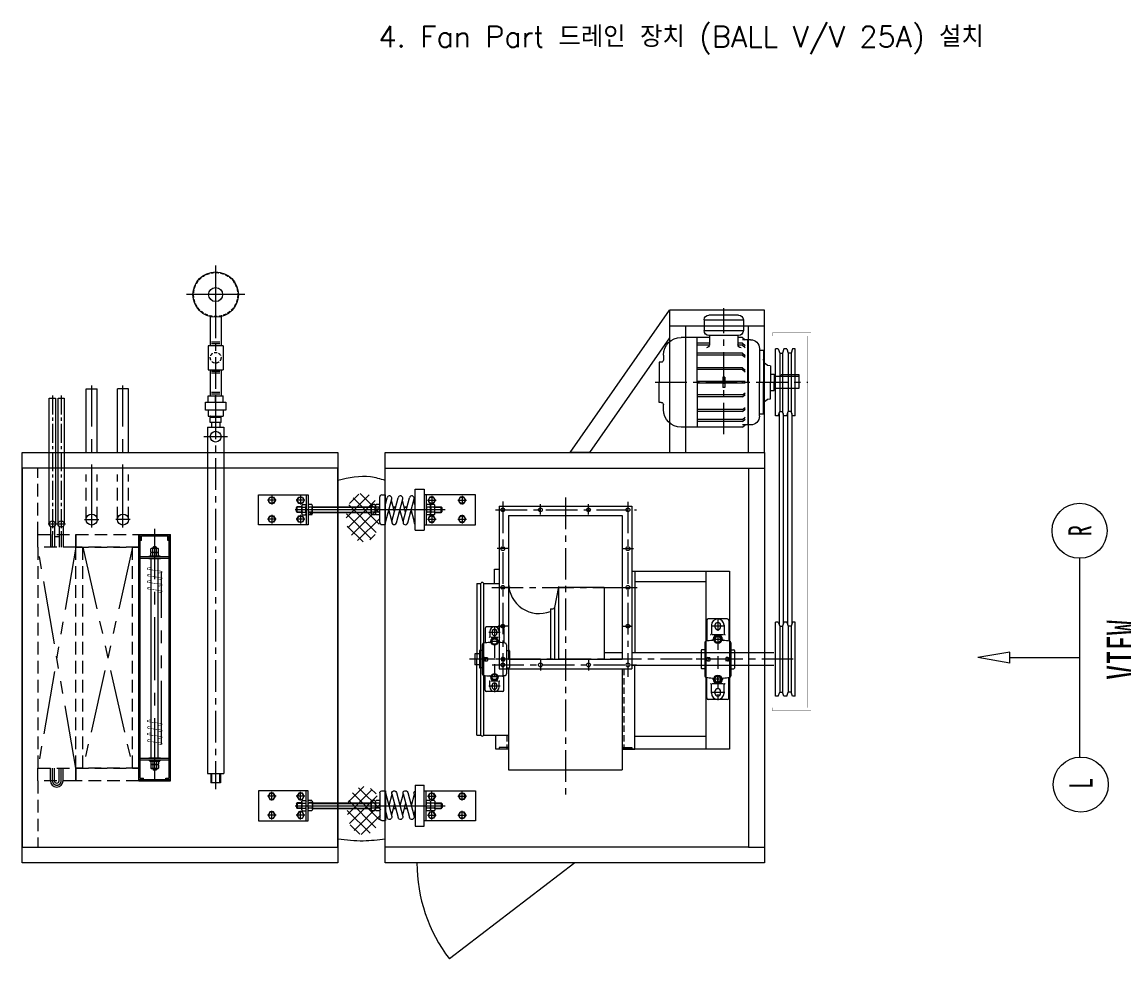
# Model space of a CAD drawing. Extents: x 160 to 16016, y -254 to 11002.
# Drawn here: x 4731 to 8219, y 4975 to 7942 of the extents above; entities that cross this region are included whole.
import ezdxf
from ezdxf.enums import TextEntityAlignment as Align

# ---------------------------------------------------------------- set-up
doc = ezdxf.new("R2010")
doc.units = 0
doc.header["$LTSCALE"] = 80
doc.header["$MEASUREMENT"] = 0
for name, pattern in [('CEN', [26, 20, -2, 2, -2]), ('CENTER', [2, 1.25, -0.25, 0.25, -0.25]), ('CENTER2', [1.125, 0.75, -0.125, 0.125, -0.125]), ('CENTERX2', [4, 2.5, -0.5, 0.5, -0.5]), ('CX2', [8.2, 0.2, -1, 6, -1]), ('H2', [4, 3, -1]), ('HIDDEN', [0.375, 0.25, -0.125]), ('HIDDEN2', [0.1875, 0.125, -0.0625]), ('HIDDENX2', [0.75, 0.5, -0.25]), ('PHANTOM', [5, 2.5, -0.5, 0.5, -0.5, 0.5, -0.5]), ('PHANTOMX2', [5, 2.5, -0.5, 0.5, -0.5, 0.5, -0.5])]:
    doc.linetypes.add(name, pattern=pattern)
doc.layers.get('0').update_dxf_attribs({"linetype": 'CONTINUOUS', "lineweight": 18})
for name, color, linetype, lineweight in [('1', 1, 'CONTINUOUS', 18), ('2', 2, 'HIDDENX2', 18), ('3', 2, 'CONTINUOUS', 18), ('4', 4, 'PHANTOM', 18), ('6', 3, 'CX2', 18), ('9', 2, 'H2', 18), ('ACT', 7, 'CONTINUOUS', 18), ('C', 1, 'CENTER', 18), ('CEN', 1, 'CEN', 18), ('DIM', 4, 'CONTINUOUS', 18), ('LIN', 2, 'CONTINUOUS', 18), ('P', 1, 'PHANTOM', 18), ('THIN', 3, 'CONTINUOUS', 18)]:
    doc.layers.add(name, color=color, linetype=linetype, lineweight=lineweight)
doc.styles.add('GHS', font='romans', dxfattribs={"bigfont": 'ghs'})
doc.styles.add('ROMAND', font='TXT', dxfattribs={"height": 2.6})

# ---------------------------------------------------------------- blocks, each defined once
blk = doc.blocks.new('htr(w)')
at = {"color": 2, "linetype": 'ByBlock'}
blk.add_line((-339.1, 112.4), (-339.1, -0.7), dxfattribs=at)
at = {"color": 2}
blk.add_line((287.4, 66), (272.6, 66), dxfattribs=at)
at = {"color": 6}
blk.add_line((285, 68.5), (275, 68.5), dxfattribs=at)
at = {"color": 2}
blk.add_lwpolyline([(285, 66), (285, 68.5), (284.5, 69), (275.5, 69), (275, 68.5), (275, 66)], dxfattribs=at)
at = {"layer": 'CEN'}
for p, q in [((-272.5, 91.4), (-305.1, 91.4)), ((-288.8, 75.2), (-288.8, 107.7)), ((-158.3, 91.4), (-190.8, 91.4)), ((-174.5, 75.2), (-174.5, 107.7)), ((303.4, 91.4), (335.9, 91.4)), ((319.6, 75.2), (319.6, 107.7)), ((412.2, 91.4), (444.7, 91.4)), ((428.4, 75.2), (428.4, 107.7)), ((340.6, 55.8), (-225.8, 55.8)), ((-272.5, 20.2), (-305.1, 20.2)), ((-288.8, 4), (-288.8, 36.5)), ((-158.3, 20.2), (-190.8, 20.2)), ((-174.5, 4), (-174.5, 36.5)), ((303.4, 20.2), (335.9, 20.2)), ((319.6, 4), (319.6, 36.5)), ((412.2, 20.2), (444.7, 20.2)), ((428.4, 4), (428.4, 36.5))]:
    blk.add_line(p, q, dxfattribs=at)
at = {"layer": 'DIM'}
for p, q in [((-186.6, 64.7), (-212.4, 64.7)), ((-186.6, 47), (-212.4, 47)), ((-95.1, 64.7), (-99.8, 64.7)), ((-71.2, 47), (-81, 47)), ((-75.9, 64.7), (-76.3, 64.7)), ((-52.4, 64.7), (-57.1, 64.7)), ((-29.5, 47), (-38.3, 47)), ((-10.7, 64.7), (-15.5, 64.7)), ((275.2, 64.7), (50.7, 64.7)), ((275.2, 47), (50.7, 47)), ((315.2, 64.7), (334.3, 64.7)), ((315.2, 47), (334.3, 47))]:
    blk.add_line(p, q, dxfattribs=at)
at = {"layer": 'LIN'}
for p, q in [((-111.7, 132.6), (-146.6, 132.6)), ((-146.6, -20.9), (-146.6, 132.6)), ((-111.7, 132.6), (-111.7, -20.9)), ((-146.6, 112.4), (-339.1, 112.4)), ((-295.6, 103.3), (-302.5, 91.4)), ((-302.5, 91.4), (-295.6, 79.6)), ((-282, 103.3), (-295.6, 103.3)), ((-275.1, 91.4), (-282, 103.3)), ((-282, 79.6), (-275.1, 91.4)), ((-181.4, 103.3), (-188.2, 91.4)), ((-188.2, 91.4), (-181.4, 79.6)), ((-167.7, 103.3), (-181.4, 103.3)), ((-160.8, 91.4), (-167.7, 103.3)), ((-167.7, 79.6), (-160.8, 91.4)), ((-153.6, -0.7), (-153.6, 112.4)), ((-107.8, 101), (-111.7, 86.6)), ((-108.7, 97.8), (-97.5, 55.8)), ((-84.1, 105.7), (-108.3, 15.4)), ((-66.6, 101), (-90.8, 10.7)), ((-66.7, 100.5), (-54.7, 55.8)), ((-41.4, 105.7), (-65.6, 15.4)), ((-23.8, 101), (-48, 10.7)), ((-24.5, 98.5), (-13.1, 55.8)), ((0, 104.7), (-23.9, 15.4)), ((0, 111.7), (0, 0)), ((14, 111.7), (0, 111.7)), ((20.9, 104.7), (20.9, 7)), ((291.7, 112.4), (478.7, 112.4)), ((291.7, -0.7), (291.7, 112.4)), ((298.7, -0.7), (298.7, 112.4)), ((305.9, 91.4), (312.8, 103.3)), ((312.8, 79.6), (305.9, 91.4)), ((312.8, 103.3), (326.5, 103.3)), ((326.5, 103.3), (333.3, 91.4)), ((333.3, 91.4), (326.5, 79.6)), ((414.7, 91.4), (421.6, 103.3)), ((421.6, 79.6), (414.7, 91.4)), ((421.6, 103.3), (435.3, 103.3)), ((435.3, 103.3), (442.1, 91.4)), ((442.1, 91.4), (435.3, 79.6)), ((478.7, 112.4), (478.7, -0.7)), ((-295.6, 79.6), (-282, 79.6)), ((-213.8, 63.3), (-210.1, 67)), ((-213.8, 63.3), (-213.8, 48.4)), ((-213.8, 48.4), (-210.1, 44.7)), ((-186.6, 67), (-210.1, 67)), ((-210.1, 67), (-210.1, 44.7)), ((-186.6, 44.7), (-210.1, 44.7)), ((-186.6, 70.4), (-186.6, 41.3)), ((-184, 75.2), (-172.6, 75.2)), ((-184, 65.5), (-172.6, 65.5)), ((-184, 46.2), (-172.6, 46.2)), ((-181.4, 79.6), (-167.7, 79.6)), ((-170.1, 70.4), (-170.1, 41.3)), ((-167.5, 75.2), (-156.1, 75.2)), ((-167.5, 65.5), (-156.1, 65.5)), ((-167.5, 46.2), (-156.1, 46.2)), ((-94.5, 67), (-100.4, 67)), ((-70.5, 44.7), (-81.7, 44.7)), ((-76.1, 65.4), (-64.1, 20.8)), ((-51.7, 67), (-57.7, 67)), ((-28.9, 44.7), (-38.9, 44.7)), ((-33.9, 63.4), (-22.5, 20.8)), ((-10.1, 67), (-16.1, 67)), ((23.5, 75.2), (34.9, 75.2)), ((23.5, 65.5), (34.9, 65.5)), ((23.5, 46.2), (34.9, 46.2)), ((37.4, 70.4), (37.4, 41.3)), ((40, 75.2), (51.4, 75.2)), ((40, 65.5), (51.4, 65.5)), ((40, 46.2), (51.4, 46.2)), ((275.2, 67), (50.7, 67)), ((275.2, 44.7), (50.7, 44.7)), ((53.9, 70.4), (53.9, 41.3)), ((275.2, 70.4), (275.2, 41.3)), ((277.7, 75.2), (289.2, 75.2)), ((277.7, 65.5), (289.2, 65.5)), ((277.7, 46.2), (289.2, 46.2)), ((312.6, 75.2), (301.2, 75.2)), ((312.6, 65.5), (301.2, 65.5)), ((312.6, 46.2), (301.2, 46.2)), ((326.5, 79.6), (312.8, 79.6)), ((315.2, 70.4), (315.2, 41.3)), ((315.2, 67), (332, 67)), ((315.2, 44.7), (332, 44.7)), ((335.7, 63.3), (332, 67)), ((332, 67), (332, 44.7)), ((335.7, 48.4), (332, 44.7)), ((335.7, 63.3), (335.7, 48.4)), ((435.3, 79.6), (421.6, 79.6)), ((-295.6, 32.1), (-302.5, 20.2)), ((-302.5, 20.2), (-295.6, 8.4)), ((-282, 32.1), (-295.6, 32.1)), ((-295.6, 8.4), (-282, 8.4)), ((-275.1, 20.2), (-282, 32.1)), ((-282, 8.4), (-275.1, 20.2)), ((-181.4, 32.1), (-188.2, 20.2)), ((-188.2, 20.2), (-181.4, 8.4)), ((-184, 36.5), (-172.6, 36.5)), ((-167.7, 32.1), (-181.4, 32.1)), ((-181.4, 8.4), (-167.7, 8.4)), ((-160.8, 20.2), (-167.7, 32.1)), ((-167.7, 8.4), (-160.8, 20.2)), ((-167.5, 36.5), (-156.1, 36.5)), ((-111.7, 38.9), (-106.8, 20.8)), ((0, 34.6), (-6.4, 10.7)), ((14, 0), (0, 0)), ((23.5, 36.5), (34.9, 36.5)), ((40, 36.5), (51.4, 36.5)), ((277.7, 36.5), (289.2, 36.5)), ((312.6, 36.5), (301.2, 36.5)), ((305.9, 20.2), (312.8, 32.1)), ((312.8, 8.4), (305.9, 20.2)), ((312.8, 32.1), (326.5, 32.1)), ((326.5, 8.4), (312.8, 8.4)), ((326.5, 32.1), (333.3, 20.2)), ((333.3, 20.2), (326.5, 8.4)), ((414.7, 20.2), (421.6, 32.1)), ((421.6, 8.4), (414.7, 20.2)), ((421.6, 32.1), (435.3, 32.1)), ((435.3, 8.4), (421.6, 8.4)), ((435.3, 32.1), (442.1, 20.2)), ((442.1, 20.2), (435.3, 8.4)), ((-339.1, -0.7), (-146.6, -0.7)), ((-111.7, -20.9), (-146.6, -20.9)), ((478.7, -0.7), (291.7, -0.7))]:
    blk.add_line(p, q, dxfattribs=at)
for centre, major_axis in [((-288.8, 91.4), (-8.39, 8.39)), ((-174.5, 91.4), (-8.39, 8.39)), ((319.6, 91.4), (-8.39, 8.39)), ((428.4, 91.4), (-8.39, 8.39)), ((-288.8, 20.2), (-8.39, 8.39)), ((-174.5, 20.2), (-8.39, 8.39)), ((319.6, 20.2), (8.39, 8.39)), ((428.4, 20.2), (8.39, 8.39))]:
    blk.add_ellipse(centre, major_axis=major_axis, ratio=1, dxfattribs=at)
for centre, major_axis, start_param, end_param in [((-116.6, 103.4), (-6.42, 6.42), 3.665191, 4.927986), ((-75.3, 103.4), (6.42, 6.42), 5.235988, 8.37758), ((-32.6, 103.4), (-6.42, 6.42), 3.665191, 6.806784), ((14, 104.7), (4.94, 4.94), 5.497787, 7.068583), ((-166.9, 55.8), (13.9, 13.9), 1.843141, 2.869248), ((-180.7, 70.4), (-4.15, 4.15), -0.180888, 1.751684), ((-180.7, 41.3), (-4.15, 4.15), -0.180888, 1.751684), ((-176, 70.4), (-4.15, 4.15), 2.960705, 4.893277), ((-189.8, 55.8), (-13.9, 13.9), 3.413937, 4.440045), ((-176, 41.3), (4.15, 4.15), 4.531501, 6.464073), ((-150.4, 55.8), (13.9, 13.9), 1.843141, 2.869248), ((-164.2, 70.4), (-4.15, 4.15), -0.180888, 1.751684), ((-164.2, 41.3), (-4.15, 4.15), -0.180888, 1.751684), ((-159.5, 70.4), (-4.15, 4.15), 2.960705, 4.893277), ((-173.3, 55.8), (-13.9, 13.9), 3.413937, 4.440045), ((-159.5, 41.3), (-4.15, 4.15), 2.960705, 4.893277), ((40.6, 55.8), (-13.9, 13.9), 0.272344, 1.298452), ((26.8, 70.4), (-4.15, 4.15), -0.180888, 1.751684), ((26.8, 41.3), (-4.15, 4.15), -0.180888, 1.751684), ((31.6, 70.4), (-4.15, 4.15), 2.960705, 4.893277), ((17.7, 55.8), (13.9, 13.9), 4.984733, 6.010841), ((31.6, 41.3), (-4.15, 4.15), 2.960705, 4.893277), ((57.1, 55.8), (-13.9, 13.9), 0.272344, 1.298452), ((43.3, 70.4), (-4.15, 4.15), -0.180888, 1.751684), ((43.3, 41.3), (-4.15, 4.15), -0.180888, 1.751684), ((48.1, 70.4), (-4.15, 4.15), 2.960705, 4.893277), ((34.2, 55.8), (-13.9, 13.9), 3.413937, 4.440045), ((48.1, 41.3), (-4.15, 4.15), 2.960705, 4.893277), ((294.9, 55.8), (-13.9, 13.9), 0.272344, 1.298452), ((281.1, 70.4), (-4.15, 4.15), -0.180888, 1.751684), ((281.1, 41.3), (-4.15, 4.15), -0.180888, 1.751684), ((285.8, 70.4), (4.15, 4.15), 4.531501, 6.464073), ((272, 55.8), (-13.9, 13.9), 3.413937, 4.440045), ((285.8, 41.3), (-4.15, 4.15), 2.960705, 4.893277), ((318.4, 55.8), (-13.9, 13.9), 0.272344, 1.298452), ((304.6, 70.4), (-4.15, 4.15), -0.180888, 1.751684), ((304.6, 41.3), (-4.15, 4.15), -0.180888, 1.751684), ((309.3, 70.4), (4.15, 4.15), 4.531501, 6.464073), ((295.5, 55.8), (-13.9, 13.9), 3.413937, 4.440045), ((309.3, 41.3), (-4.15, 4.15), 2.960705, 4.893277), ((-99.5, 13), (-6.42, 6.42), 0.523599, 3.665191), ((-56.8, 13), (-6.42, 6.42), 0.523599, 3.665191), ((-15.2, 13), (-6.42, 6.42), 0.523599, 3.665191), ((14, 7), (4.94, 4.94), 3.926991, 5.497787)]:
    blk.add_ellipse(centre, major_axis=major_axis, ratio=1, start_param=start_param, end_param=end_param, dxfattribs=at)
at = {"layer": 'THIN', "color": 6}
for p, q in [((275.5, 66), (275.5, 69)), ((284.5, 66), (284.5, 69))]:
    blk.add_line(p, q, dxfattribs=at)
blk = doc.blocks.new('5.5-2')
for p, q in [((-86, 456.1), (-70.8, 456.1)), ((-63.8, 470.1), (0, 470.1)), ((-63.8, 463.1), (-63.8, 470.1)), ((63.8, 470.1), (0, 470.1)), ((63.8, 463.1), (63.8, 470.1)), ((86, 456.1), (70.8, 456.1)), ((-142, 310.1), (-142, 400.2)), ((142, 205.5), (142, 400.2)), ((0, 349.1), (-142, 349.1)), ((-123.7, 310.1), (-123.7, 349.1)), ((-117.8, 310.1), (-117.8, 349.1)), ((-92.4, 205.5), (-92.4, 349.1)), ((-86.5, 205.5), (-86.5, 349.1)), ((-46, 205.5), (-46, 349.1)), ((-40.1, 205.5), (-40.1, 349.1)), ((-3, 197.5), (-3, 349.1)), ((0, 349.1), (142, 349.1)), ((2.9, 197.5), (2.9, 349.1)), ((40.1, 205.5), (40.1, 349.1)), ((46, 205.5), (46, 349.1)), ((86.5, 205.5), (86.5, 349.1)), ((92.4, 205.5), (92.4, 349.1)), ((117.8, 205.5), (117.8, 349.1)), ((123.7, 205.5), (123.7, 349.1)), ((-198, 327.1), (-198, 203.1)), ((-198, 327.1), (-163.6, 327.1)), ((-163.6, 327.1), (-163.6, 203.1)), ((-213, 218.1), (-213, 312.1)), ((-148.6, 218.1), (-148.6, 312.1)), ((-148.6, 310.1), (-119, 310.1)), ((-16.7, 268.1), (16.7, 268.1)), ((-16.7, 262.1), (-16.7, 268.1)), ((-16.7, 262.1), (16.7, 262.1)), ((16.7, 262.1), (16.7, 268.1)), ((-148.6, 220.2), (-119, 220.2)), ((-142, 205.5), (-142, 220.2)), ((-123.7, 205.5), (-123.7, 220.2)), ((-117.8, 205.5), (-117.8, 220.1)), ((-198, 203.1), (-163.6, 203.1)), ((-142, 205.5), (-135, 197.5)), ((-135, 180), (-135, 205.9)), ((0, 189.3), (-135, 189.3)), ((-123.7, 205.5), (-116.7, 197.5)), ((-117.8, 205.5), (-110.8, 197.5)), ((-92.4, 205.5), (-85.4, 197.5)), ((-86.5, 205.5), (-79.5, 197.5)), ((-46, 205.5), (-39, 197.5)), ((-40.1, 205.5), (-33.1, 197.5)), ((2.9, 205.5), (-3, 205.5)), ((0, 189.3), (135, 189.3)), ((40.1, 205.5), (33.1, 197.5)), ((46, 205.5), (39, 197.5)), ((86.5, 205.5), (79.5, 197.5)), ((92.4, 205.5), (85.4, 197.5)), ((117.8, 205.5), (110.8, 197.5)), ((123.7, 205.5), (116.7, 197.5)), ((135, 180), (135, 205.9)), ((142, 205.5), (135, 197.5)), ((-107, 152), (0, 152)), ((-100.4, 139.5), (-100.4, 152)), ((107, 152), (0, 152)), ((100.4, 139.5), (100.4, 152)), ((-100.4, 139.5), (0, 139.5)), ((-52.1, 118.5), (-52.1, 117.1)), ((-52.1, 117.1), (0, 117.1)), ((-26.1, 117.1), (-26.1, 105.3)), ((-26.1, 105.3), (0, 105.3)), ((-19, 105.3), (-19, 26.1)), ((100.4, 139.5), (0, 139.5)), ((52.1, 117.1), (0, 117.1)), ((26.1, 105.3), (0, 105.3)), ((19, 105.3), (19, 26.1)), ((26.1, 117.1), (26.1, 105.3)), ((52.1, 118.5), (52.1, 117.1)), ((-23.7, 26.1), (-23.7, 83.1)), ((-19, 83.1), (-23.7, 83.1)), ((19, 26.1), (-23.7, 26.1))]:
    blk.add_line(p, q)
for centre, radius, start, end in [((-86, 400.2), 56, 90, 180), ((-70.8, 463.1), 7, 270, 0), ((70.8, 463.1), 7, 180, 270), ((86, 400.2), 56, 0, 90), ((-198, 312.1), 15, 90, 180), ((-163.6, 312.1), 15, 0, 90), ((-119, 320.1), 10, 270, 0), ((-198, 218.1), 15, 180, 270), ((-163.6, 218.1), 15, 270, 0), ((-119, 210.2), 10, 0, 90), ((-107, 180), 28, 180, 270), ((107, 180), 28, 270, 0), ((-73.1, 118.5), 21, 0, 90), ((73.1, 118.5), 21, 90, 180)]:
    blk.add_arc(centre, radius, start, end)
at = {"layer": '3', "linetype": 'CENTER'}
for p, q in [((0, 482.3), (0, 0)), ((164.6, 265.1), (-234.4, 265.1))]:
    blk.add_line(p, q, dxfattribs=at)
blk = doc.blocks.new('6308-2')
for p, q in [((-30, 97.5), (-30, 51.5)), ((25, 102.5), (-25, 102.5)), ((-15, 87.5), (-15, 71)), ((-7.5, 87.5), (-7.5, 82.5)), ((7.5, 87.5), (7.5, 82.5)), ((15, 87.5), (15, 71)), ((30, 97.5), (30, 51.5)), ((-38.5, 46.1), (-38.5, -46.1)), ((-12, 57), (-12, 55.8)), ((11.5, 69), (-11.5, 69)), ((12, 57), (12, 55.8)), ((38.5, 46.1), (38.5, -46.1)), ((-47.5, 26.5), (-47.5, -26.5)), ((-38.5, 27.5), (-46.5, 27.5)), ((-29, 5), (-23, 5)), ((-22, 4), (-22, -4)), ((22, 4), (22, -4)), ((29, 5), (23, 5)), ((38.5, 27.5), (46.5, 27.5)), ((47.5, 26.5), (47.5, -26.5)), ((-38.5, -27.5), (-46.5, -27.5)), ((-29, -5), (-23, -5)), ((29, -5), (23, -5)), ((38.5, -27.5), (46.5, -27.5)), ((-30, -97.5), (-30, -51.5)), ((-12, -57), (-12, -55.8)), ((11.5, -69), (-11.5, -69)), ((12, -57), (12, -55.8)), ((30, -97.5), (30, -51.5)), ((25, -102.5), (-25, -102.5)), ((-15, -87.5), (-15, -71)), ((-7.5, -87.5), (-7.5, -82.5)), ((7.5, -87.5), (7.5, -82.5)), ((15, -87.5), (15, -71))]:
    blk.add_line(p, q)
at = {"linetype": 'Continuous'}
blk.add_line((-62.3, 17.5), (-62.3, -17.5), dxfattribs=at)
for points in [[(4.9, 47.5), (9.8, 56), (4.9, 64.5), (-4.9, 64.5), (-9.8, 56), (-4.9, 47.5)], [(4.9, -47.5), (9.8, -56), (4.9, -64.5), (-4.9, -64.5), (-9.8, -56), (-4.9, -47.5)]]:
    blk.add_lwpolyline(points, close=True)
for centre, radius in [((0, 56), 11), ((0, 56), 8.5), ((0, -56), 11), ((0, -56), 8.5)]:
    blk.add_circle(centre, radius)
for centre, radius, start, end in [((-25, 97.5), 5, 90, 180), ((-17, 71), 2, 270, 0), ((0, 87.5), 15, 0, 180), ((0, 87.5), 7.5, 0, 180), ((0, 82.5), 7.5, 180, 0), ((17, 71), 2, 180, 270), ((25, 97.5), 5, 0, 90), ((-33.5, 46.1), 5, 96.9198, 180), ((4.4, -266.2), 319.6, 93.4478, 96.9198), ((-15, 55.8), 3, 273.4478, 0), ((0, 57), 12, 0, 180), ((15, 55.8), 3, 180, 266.5522), ((-4.4, -266.2), 319.6, 83.0802, 86.5522), ((33.5, 46.1), 5, 0, 83.0802), ((-46.5, 26.5), 1, 90, 180), ((-29, 0), 5, 90, 270), ((-23, 6), 1, 270, 0), ((23, 6), 1, 180, 270), ((29, 0), 5, 270, 90), ((46.5, 26.5), 1, 0, 90), ((-46.5, -26.5), 1, 180, 270), ((-23, -6), 1, 0, 90), ((23, -6), 1, 90, 180), ((46.5, -26.5), 1, 270, 0), ((-33.5, -46.1), 5, 180, 263.0802), ((4.4, 266.2), 319.6, 263.0802, 266.5522), ((-17, -71), 2, 0, 90), ((-15, -55.8), 3, 0, 86.5522), ((0, -57), 12, 180, 0), ((15, -55.8), 3, 93.4478, 180), ((-4.4, 266.2), 319.6, 273.4478, 276.9198), ((17, -71), 2, 90, 180), ((33.5, -46.1), 5, 276.9198, 0), ((-25, -97.5), 5, 180, 270), ((0, -87.5), 15, 180, 0), ((0, -82.5), 7.5, 0, 180), ((0, -87.5), 7.5, 180, 0), ((25, -97.5), 5, 270, 0)]:
    blk.add_arc(centre, radius, start, end)
at = {"layer": '2'}
for p, q in [((18, 85), (-18, 85)), ((0, 104.5), (0, -104.5)), ((14, 56), (-14, 56)), ((62.9, 0), (-64.7, 0)), ((-29, 7), (-29, -7)), ((29, 7), (29, -7)), ((14, -56), (-14, -56)), ((18, -85), (-18, -85))]:
    blk.add_line(p, q, dxfattribs=at)
at = {"layer": '4'}
for p, q in [((-47.5, 17.5), (-62.3, 17.5)), ((-47.5, -17.5), (-62.3, -17.5))]:
    blk.add_line(p, q, dxfattribs=at)
blk = doc.blocks.new('6309-2')
for p, q in [((-35, 122.5), (-35, 57.4)), ((30, 127.5), (-30, 127.5)), ((-20, 107.5), (-20, 80.5)), ((-9, 107.5), (-9, 102.5)), ((9, 107.5), (9, 102.5)), ((20, 107.5), (20, 80.5)), ((35, 122.5), (35, 57.4)), ((18, 77.5), (-18, 77.5)), ((-41, 52.1), (-41, -52.1)), ((-14.5, 63), (-14.5, 62.7)), ((14.5, 63), (14.5, 62.7)), ((41, 52.1), (41, -52.1)), ((-52.5, 28), (-52.5, -28)), ((-41, 30), (-50.5, 30)), ((-32, 5), (-26, 5)), ((-25, 4), (-25, -4)), ((25, 4), (25, -4)), ((32, 5), (26, 5)), ((41, 30), (50.5, 30)), ((52.5, 28), (52.5, -28)), ((-41, -30), (-50.5, -30)), ((-32, -5), (-26, -5)), ((32, -5), (26, -5)), ((41, -30), (50.5, -30)), ((-35, -122.5), (-35, -57.4)), ((-14.5, -63), (-14.5, -62.7)), ((14.5, -63), (14.5, -62.7)), ((35, -122.5), (35, -57.4)), ((-20, -107.5), (-20, -80.5)), ((18, -77.5), (-18, -77.5)), ((-9, -107.5), (-9, -102.5)), ((9, -107.5), (9, -102.5)), ((20, -107.5), (20, -80.5)), ((30, -127.5), (-30, -127.5))]:
    blk.add_line(p, q)
for points in [[(5.5, 53.5), (11, 63), (5.5, 72.5), (-5.5, 72.5), (-11, 63), (-5.5, 53.5)], [(5.5, -53.5), (11, -63), (5.5, -72.5), (-5.5, -72.5), (-11, -63), (-5.5, -53.5)]]:
    blk.add_lwpolyline(points, close=True)
for centre, radius in [((0, 63), 13), ((0, 63), 9.5), ((0, -63), 13), ((0, -63), 9.5)]:
    blk.add_circle(centre, radius)
for centre, radius, start, end in [((-30, 122.5), 5, 90, 180), ((0, 107.5), 20, 0, 180), ((0, 107.5), 9, 0, 180), ((30, 122.5), 5, 0, 90), ((-23, 80.5), 3, 270, 0), ((0, 63), 14.5, 0, 180), ((0, 102.5), 9, 180, 0), ((23, 80.5), 3, 180, 270), ((-36, 52.1), 5, 101.9271, 180), ((3.2, -165.3), 225.9, 95.155, 100.2471), ((-17.5, 62.7), 3, 276.8619, 0), ((17.5, 62.7), 3, 180, 263.1381), ((-3.1, -163.1), 223.7, 79.5987, 84.8196), ((36, 52.1), 5, 0, 78.0729), ((-50.5, 28), 2, 90, 180), ((-32, 0), 5, 90, 270), ((-26, 6), 1, 270, 0), ((26, 6), 1, 180, 270), ((32, 0), 5, 270, 90), ((50.5, 28), 2, 0, 90), ((-50.5, -28), 2, 180, 270), ((-26, -6), 1, 0, 90), ((26, -6), 1, 90, 180), ((50.5, -28), 2, 270, 0), ((-36, -52.1), 5, 180, 258.0729), ((3.2, 165.3), 225.9, 259.7529, 264.845), ((-17.5, -62.7), 3, 0, 83.1381), ((0, -63), 14.5, 180, 0), ((17.5, -62.7), 3, 96.8619, 180), ((-3.1, 163.1), 223.7, 275.1804, 280.4013), ((36, -52.1), 5, 281.9271, 0), ((-23, -80.5), 3, 0, 90), ((0, -102.5), 9, 0, 180), ((23, -80.5), 3, 90, 180), ((-30, -122.5), 5, 180, 270), ((0, -107.5), 20, 180, 0), ((0, -107.5), 9, 180, 0), ((30, -122.5), 5, 270, 0)]:
    blk.add_arc(centre, radius, start, end)
at = {"layer": '2'}
for p, q in [((22, 105), (-22, 105)), ((0, 129.5), (0, -129.5)), ((0, 78.3), (0, 55.8)), ((16.5, 63), (-16.5, 63)), ((15, 63), (-15, 63)), ((68.8, 0), (-68.8, 0)), ((-32, 7), (-32, -7)), ((32, 7), (32, -7)), ((16.5, -63), (-16.5, -63)), ((15, -63), (-15, -63)), ((0, -78.3), (0, -55.8)), ((22, -105), (-22, -105))]:
    blk.add_line(p, q, dxfattribs=at)
blk = doc.blocks.new('A$C53FA227C')
at = {"lineweight": 5}
for p, q in [((-100, 0), (-100, -780)), ((0, 0), (-100, 0)), ((0, 0), (0, -780)), ((0, -4.4), (-100, -4.4)), ((-95.6, -8.8), (-95.6, -780)), ((-85.2, -8.8), (-95.6, -8.8)), ((-85.2, -4.4), (-85.2, -8.8)), ((-55.3, -34.6), (-54, -33.2)), ((-55.3, -34.6), (-44.7, -34.6)), ((-55.3, -38.7), (-55.3, -34.6)), ((-54, -33.2), (-46, -33.2)), ((-46, -33.2), (-44.7, -34.6)), ((-44.7, -38.7), (-44.7, -34.6)), ((-14.7, -4.4), (-14.7, -8.8)), ((-4.2, -8.8), (-14.7, -8.8)), ((-4.2, -8.8), (-4.2, -780)), ((-95.6, -65.8), (-4.4, -65.8)), ((-68.3, -64), (-31.7, -64)), ((-68.3, -64), (-68.3, -65.8)), ((-34.2, -62), (-65.8, -62)), ((-65.8, -62), (-65.8, -64)), ((-62, -49.5), (-62, -40.4)), ((-62, -62), (-62, -52.9)), ((-58.7, -38.7), (-41.3, -38.7)), ((-58.7, -51.2), (-41.3, -51.2)), ((-56, -50.4), (-56, -39.5)), ((-56, -62), (-56, -52.1)), ((-44, -50.4), (-44, -39.5)), ((-44, -62), (-44, -52.1)), ((-38, -49.5), (-38, -40.4)), ((-38, -62), (-38, -52.9)), ((-34.2, -62), (-34.2, -64)), ((-31.7, -64), (-31.7, -65.8)), ((-95.6, -70.2), (-4.4, -70.2)), ((-68.3, -71.9), (-68.3, -70.2)), ((-68.3, -71.9), (-31.7, -71.9)), ((-60.9, -71.9), (-60.9, -702.7)), ((-39.1, -71.9), (-39.1, -702.7)), ((-31.7, -71.9), (-31.7, -70.2)), ((-95.6, -704.4), (-4.2, -704.4)), ((-95.6, -708.8), (-4.2, -708.8)), ((-68.3, -702.7), (-31.7, -702.7)), ((-68.3, -702.7), (-68.3, -704.4)), ((-68.3, -710.6), (-68.3, -708.8)), ((-68.3, -710.6), (-31.7, -710.6)), ((-65.8, -712.6), (-65.8, -710.6)), ((-34.2, -712.6), (-65.8, -712.6)), ((-62, -712.6), (-62, -721.7)), ((-62, -725.1), (-62, -734.2)), ((-58.7, -723.4), (-41.3, -723.4)), ((-56, -712.6), (-56, -722.5)), ((-56, -724.2), (-56, -735)), ((-44, -712.6), (-44, -722.5)), ((-44, -724.2), (-44, -735)), ((-38, -712.6), (-38, -721.7)), ((-38, -725.1), (-38, -734.2)), ((-34.2, -712.6), (-34.2, -710.6)), ((-31.7, -702.7), (-31.7, -704.4)), ((-31.7, -710.6), (-31.7, -708.8)), ((-95.6, -760.6), (-91.2, -760.6)), ((-91.2, -760.6), (-91.2, -775.6)), ((-58.7, -735.9), (-41.3, -735.9)), ((-55.3, -735.9), (-55.3, -740)), ((-55.3, -740), (-44.7, -740)), ((-55.3, -740), (-54, -741.3)), ((-54, -741.3), (-46, -741.3)), ((-46, -741.3), (-44.7, -740)), ((-44.7, -735.9), (-44.7, -740)), ((-8.6, -760.6), (-8.6, -775.6)), ((-8.6, -760.6), (-4.2, -760.6)), ((0, -780), (-100, -780)), ((-8.6, -775.6), (-91.2, -775.6))]:
    blk.add_line(p, q, dxfattribs=at)
at = {"lineweight": 5, "const_width": 1.6}
for points in [[(-71.2, -114.9, 1), (-71.2, -119.7, 1)], [(-71.2, -135.5, 1), (-71.2, -140.3, 1)], [(-28.8, -125.2, -1), (-28.8, -130, -1)], [(-71.2, -156.2, 1), (-71.2, -160.9, 1)], [(-28.8, -145.9, -1), (-28.8, -150.6, -1)], [(-28.8, -166.5, -1), (-28.8, -171.2, -1)], [(-71.2, -176.8, 1), (-71.2, -181.6, 1)], [(-28.8, -187.1, -1), (-28.8, -191.9, -1)], [(-71.2, -597.3, 1), (-71.2, -602.1, 1)], [(-71.2, -617.9, 1), (-71.2, -622.7, 1)], [(-28.8, -607.6, -1), (-28.8, -612.4, -1)], [(-28.8, -628.2, -1), (-28.8, -633, -1)], [(-71.2, -638.5, 1), (-71.2, -643.3, 1)], [(-71.2, -659.1, 1), (-71.2, -663.9, 1)], [(-28.8, -648.8, -1), (-28.8, -653.6, -1)], [(-28.8, -669.4, -1), (-28.8, -674.2, -1)]]:
    blk.add_lwpolyline(points, format="xyb", dxfattribs=at)
for points in [[(-60.9, -113.6), (-71.2, -114.9)], [(-71.2, -119.7), (-39.1, -123.9)], [(-60.9, -134.2), (-71.2, -135.5)], [(-39.1, -123.9), (-28.8, -125.2)], [(-28.8, -130), (-39.1, -131.4)], [(-71.2, -140.3), (-39.1, -144.5)], [(-60.9, -154.8), (-71.2, -156.2)], [(-71.2, -160.9), (-39.1, -165.1)], [(-39.1, -144.5), (-28.8, -145.9)], [(-28.8, -150.6), (-39.1, -152)], [(-39.1, -165.1), (-28.8, -166.5)], [(-28.8, -171.2), (-39.1, -172.6)], [(-60.9, -175.4), (-71.2, -176.8)], [(-71.2, -181.6), (-39.1, -185.7)], [(-39.1, -185.7), (-28.8, -187.1)], [(-28.8, -191.9), (-39.1, -193.2)], [(-60.9, -595.9), (-71.2, -597.3)], [(-71.2, -602.1), (-39.1, -606.2)], [(-60.9, -616.5), (-71.2, -617.9)], [(-71.2, -622.7), (-39.1, -626.8)], [(-39.1, -606.2), (-28.8, -607.6)], [(-28.8, -612.4), (-39.1, -613.7)], [(-39.1, -626.8), (-28.8, -628.2)], [(-60.9, -637.1), (-71.2, -638.5)], [(-71.2, -643.3), (-39.1, -647.4)], [(-60.9, -657.7), (-71.2, -659.1)], [(-28.8, -633), (-39.1, -634.3)], [(-39.1, -647.4), (-28.8, -648.8)], [(-28.8, -653.6), (-39.1, -654.9)], [(-71.2, -663.9), (-39.1, -668.1)], [(-39.1, -668.1), (-28.8, -669.4)], [(-28.8, -674.2), (-39.1, -675.5)]]:
    blk.add_lwpolyline(points, dxfattribs=at)
at = {"lineweight": 5}
for centre, radius, start, end in [((-58.6, -43), 4.31, 52.7941, 142.9043), ((-58.6, -46.9), 4.31, 217.0957, 307.2059), ((-58.6, -55.5), 4.31, 52.7941, 142.9043), ((-51, -53.2), 14.6, 86.1029, 110.0701), ((-51, -36.7), 14.6, 249.9299, 273.8971), ((-51, -65.7), 14.6, 86.1029, 110.0701), ((-49, -53.2), 14.6, 69.9299, 93.8971), ((-49, -36.7), 14.6, 266.1029, 290.0701), ((-49, -65.7), 14.6, 69.9299, 93.8971), ((-41.4, -43), 4.31, 37.0957, 127.2059), ((-41.4, -46.9), 4.31, 232.7941, 322.9043), ((-41.4, -55.5), 4.31, 37.0957, 127.2059), ((-58.6, -719.1), 4.31, 217.0957, 307.2059), ((-58.6, -727.7), 4.31, 52.7941, 142.9043), ((-51, -708.9), 14.6, 249.9299, 273.8971), ((-51, -737.9), 14.6, 86.1029, 110.0701), ((-49, -708.9), 14.6, 266.1029, 290.0701), ((-49, -737.9), 14.6, 69.9299, 93.8971), ((-41.4, -719.1), 4.31, 232.7941, 322.9043), ((-41.4, -727.7), 4.31, 37.0957, 127.2059), ((-58.6, -731.6), 4.31, 217.0957, 307.2059), ((-51, -721.4), 14.6, 249.9299, 273.8971), ((-49, -721.4), 14.6, 266.1029, 290.0701), ((-41.4, -731.6), 4.31, 232.7941, 322.9043)]:
    blk.add_arc(centre, radius, start, end, dxfattribs=at)
at = {"layer": 'CEN', "linetype": 'CENTERX2'}
blk.add_line((-50, 1.7), (-50, -798.5), dxfattribs=at)
at = {"layer": 'P', "lineweight": 5}
for p, q in [((-71.2, -116.4), (-71.2, -661.7)), ((-38.8, -125.1), (-38.8, -671.9))]:
    blk.add_line(p, q, dxfattribs=at)

msp = doc.modelspace()

# ---------------------------------------------------------------- hatches: boundary and pattern name
at = {"layer": 'ACT', "linetype": 'Continuous'}
h = msp.add_hatch(dxfattribs=at)
h.set_pattern_fill('ANSI37', color=256, scale=8, angle=-90, style=0)
h.set_pattern_definition([(315, (2513.14, 11963.895), (17.96051, 17.96051), []), (45, (2513.14, 11963.895), (-17.96051, 17.96051), [])])
edge = h.paths.add_edge_path()
edge.add_ellipse((5810.5, 6372.7), major_axis=(0, 76.9), ratio=0.691358, start_angle=0, end_angle=360)
h = msp.add_hatch(dxfattribs=at)
h.set_pattern_fill('ANSI37', color=256, scale=8, angle=-90, style=0)
h.set_pattern_definition([(45, (2516.05, -146.942), (17.96051, -17.96051), []), (315, (2516.05, -146.942), (-17.96051, -17.96051), [])])
edge = h.paths.add_edge_path()
edge.add_ellipse((5813.4, 5444.3), major_axis=(0, -76.9), ratio=0.691358, start_angle=0, end_angle=360, ccw=False)

# ---------------------------------------------------------------- linework, layer by layer
at = {"color": 1, "linetype": 'CENTER'}
for p, q in [((5343.9, 7040.7), (5343.9, 5512.1)), ((6253, 6423.1), (6253, 5868.8)), ((6451, 6436.1), (6451, 5479.3)), ((6649, 6422.8), (6649, 5868.8)), ((6229.6, 6397), (6676.5, 6397)), ((6371.8, 6381.9), (6371.8, 6414.6)), ((6524.1, 6381.9), (6524.1, 6414.6)), ((6217.8, 6151.5), (6684.5, 6151.5)), ((7172.4, 5924), (6147, 5924)), ((6219.5, 5906), (6676.5, 5906)), ((6371.8, 5921.1), (6371.8, 5888.4)), ((6524.1, 5921.1), (6524.1, 5888.4))]:
    msp.add_line(p, q, dxfattribs=at)
for p, q in [((5326.9, 7009), (5326.9, 6916.8)), ((5360.9, 7009), (5360.9, 6916.8)), ((5367.2, 6916.8), (5320.7, 6916.8)), ((5320.7, 6916.8), (5320.7, 6840.8)), ((5367.2, 6916.8), (5367.2, 6840.8)), ((7116, 6695.2), (7116, 6906.7)), ((7125, 6906.7), (7129.4, 6893.8)), ((7129.4, 6893.8), (7138.5, 6893.8)), ((7129.4, 6893.8), (7129.4, 6708.1)), ((7143, 6906.7), (7138.5, 6893.8)), ((7138.5, 6893.8), (7138.5, 6708.1)), ((7151.9, 6906.7), (7156.3, 6893.8)), ((7165.4, 6893.8), (7156.3, 6893.8)), ((7156.3, 6893.8), (7156.3, 6708.1)), ((7169.9, 6906.7), (7165.4, 6893.8)), ((7165.4, 6893.8), (7165.4, 6708.1)), ((7178.8, 6695.2), (7178.8, 6906.7)), ((5320.7, 6840.8), (5367.2, 6840.8)), ((5326.9, 6840.8), (5326.9, 6757.8)), ((5360.9, 6840.8), (5360.9, 6757.8)), ((5311.4, 6713.3), (5311.4, 6738.3)), ((5311.4, 6738.3), (5343.9, 6738.3)), ((5319.9, 6757.8), (5343.9, 6757.8)), ((5319.9, 6738.3), (5319.9, 6757.8)), ((5343.9, 6738.3), (5343.9, 6757.8)), ((5343.9, 6757.8), (5367.9, 6757.8)), ((5343.9, 6738.3), (5376.4, 6738.3)), ((5343.9, 6738.3), (5343.9, 6713.3)), ((5367.9, 6738.3), (5367.9, 6757.8)), ((5376.4, 6738.3), (5376.4, 6713.3)), ((5343.9, 6713.3), (5311.4, 6713.3)), ((5319.9, 6713.3), (5319.9, 6693.8)), ((5343.9, 6713.3), (5343.9, 6693.8)), ((5376.4, 6713.3), (5343.9, 6713.3)), ((5367.9, 6713.3), (5367.9, 6693.8)), ((7125, 6695.2), (7129.4, 6708.1)), ((7129.4, 6708.1), (7138.5, 6708.1)), ((7143, 6695.2), (7138.5, 6708.1)), ((7151.9, 6695.2), (7156.3, 6708.1)), ((7165.4, 6708.1), (7156.3, 6708.1)), ((7169.9, 6695.2), (7165.4, 6708.1)), ((5319.9, 6693.8), (5343.9, 6693.8)), ((5327.8, 6693.8), (5326.9, 6693.3)), ((5326.9, 6693.3), (5360.9, 6693.3)), ((5327.8, 6692.8), (5326.9, 6693.3)), ((5327.8, 6692.8), (5326.9, 6692.3)), ((5326.9, 6692.3), (5360.9, 6692.3)), ((5327.8, 6691.8), (5326.9, 6692.3)), ((5327.8, 6691.8), (5326.9, 6691.3)), ((5326.9, 6691.3), (5360.9, 6691.3)), ((5327.8, 6690.8), (5326.9, 6691.3)), ((5327.8, 6690.8), (5326.9, 6690.3)), ((5326.9, 6690.3), (5360.9, 6690.3)), ((5327.8, 6689.8), (5326.9, 6690.3)), ((5327.8, 6689.8), (5326.9, 6689.3)), ((5360.9, 6689.3), (5326.9, 6689.3)), ((5326.9, 6673.8), (5326.9, 6689.3)), ((5360.9, 6673.8), (5326.9, 6673.8)), ((5360, 6692.8), (5327.8, 6692.8)), ((5360, 6691.8), (5327.8, 6691.8)), ((5360, 6690.8), (5327.8, 6690.8)), ((5360, 6689.8), (5327.8, 6689.8)), ((5330.3, 6673.8), (5330.3, 6658.8)), ((5343.9, 6693.8), (5367.9, 6693.8)), ((5357.5, 6673.8), (5357.5, 6658.8)), ((5360, 6693.8), (5360.9, 6693.3)), ((5360, 6692.8), (5360.9, 6693.3)), ((5360, 6692.8), (5360.9, 6692.3)), ((5360, 6691.8), (5360.9, 6692.3)), ((5360, 6691.8), (5360.9, 6691.3)), ((5360, 6690.8), (5360.9, 6691.3)), ((5360, 6690.8), (5360.9, 6690.3)), ((5360, 6689.8), (5360.9, 6690.3)), ((5360, 6689.8), (5360.9, 6689.3)), ((5360.9, 6673.8), (5360.9, 6689.3)), ((5318.4, 6658.8), (5318.4, 5562.1)), ((5369.4, 6658.8), (5369.4, 5562.1)), ((6241, 6409), (6241, 5894)), ((6241, 6409), (6661, 6409)), ((6661, 6409), (6661, 5894)), ((6271, 6379), (6271, 5924)), ((6271, 6379), (6631, 6379)), ((6631, 6379), (6631, 5924)), ((8078.7, 6243.7), (8078.7, 5614.2)), ((6227, 6164), (6227, 6209)), ((6227, 6209), (6241, 6209)), ((6661, 6202.9), (6971, 6202.9)), ((6671, 6202.9), (6671, 5944)), ((6896, 6202.9), (6896, 5639)), ((6971, 6202.9), (6971, 5639)), ((6171, 6164), (6171, 5924)), ((6171, 6164), (6181.9, 6164)), ((6183.3, 5683.6), (6183.3, 6164.3)), ((6192.5, 5683.6), (6192.5, 6164.3)), ((6193.9, 6164), (6241, 6164)), ((6429.5, 6153.1), (6429.5, 5924)), ((6431, 6152.5), (6429.5, 6153.1)), ((6417, 6088), (6417, 5924)), ((7116, 5806.6), (7116, 6041.3)), ((7125, 6041.3), (7129.4, 6028.4)), ((7143, 6041.3), (7138.5, 6028.4)), ((7151.9, 6041.3), (7156.3, 6028.4)), ((7169.9, 6041.3), (7165.4, 6028.4)), ((7178.8, 5806.6), (7178.8, 6041.3)), ((7129.4, 6028.4), (7138.5, 6028.4)), ((7129.4, 6028.4), (7129.4, 5819.5)), ((7138.5, 6028.4), (7138.5, 5819.5)), ((7165.4, 6028.4), (7156.3, 6028.4)), ((7156.3, 6028.4), (7156.3, 5819.5)), ((7165.4, 6028.4), (7165.4, 5819.5)), ((6631, 5944), (6573.5, 5944)), ((7111, 5944), (6661, 5944)), ((7858.2, 5945.9), (7756.6, 5929)), ((7858.2, 5912), (7858.2, 5945.9)), ((6171, 5684), (6171, 5924)), ((6271, 5924), (6631, 5924)), ((7111, 5904), (6661, 5904)), ((6671, 5639), (6671, 5904)), ((7858.2, 5912), (7756.6, 5929)), ((7858.2, 5929), (8078.7, 5929)), ((6241, 5894), (6661, 5894)), ((6271, 5894), (6271, 5574)), ((6631, 5894), (6631, 5574)), ((7125, 5806.6), (7129.4, 5819.5)), ((7129.4, 5819.5), (7138.5, 5819.5)), ((7143, 5806.6), (7138.5, 5819.5)), ((7151.9, 5806.6), (7156.3, 5819.5)), ((7165.4, 5819.5), (7156.3, 5819.5)), ((7169.9, 5806.6), (7165.4, 5819.5)), ((6171, 5684), (6181.9, 5684)), ((6193.9, 5684), (6271, 5684)), ((6231, 5639), (6231, 5684)), ((6271, 5639), (6231, 5639)), ((6241, 5645), (6241, 5639)), ((6271, 5645), (6241, 5645)), ((6631, 5645), (6661, 5645)), ((6631, 5639), (6671, 5639)), ((6661, 5645), (6661, 5639)), ((5318.4, 5562.1), (5369.4, 5562.1)), ((5328.9, 5562.1), (5328.9, 5532.1)), ((5330.9, 5562.1), (5330.9, 5534.1)), ((5356.9, 5534.1), (5356.9, 5562.1)), ((5358.9, 5562.1), (5358.9, 5532.1)), ((6271, 5574), (6631, 5574)), ((5358.9, 5532.1), (5328.9, 5532.1)), ((5330.9, 5534.1), (5356.9, 5534.1))]:
    msp.add_line(p, q)
at = {"linetype": 'CENTER'}
for p, q in [((7125, 6906.7), (7116, 6906.7)), ((7151.9, 6906.7), (7143, 6906.7)), ((7178.8, 6906.7), (7169.9, 6906.7)), ((7125, 6695.2), (7116, 6695.2)), ((7125, 6695.2), (7116, 6695.2)), ((7151.9, 6695.2), (7143, 6695.2)), ((7151.9, 6695.2), (7143, 6695.2)), ((7178.8, 6695.2), (7169.9, 6695.2)), ((7178.8, 6695.2), (7169.9, 6695.2)), ((7125, 6041.3), (7116, 6041.3)), ((7151.9, 6041.3), (7143, 6041.3)), ((7178.8, 6041.3), (7169.9, 6041.3)), ((7125, 5806.6), (7116, 5806.6)), ((7125, 5806.6), (7116, 5806.6)), ((7151.9, 5806.6), (7143, 5806.6)), ((7151.9, 5806.6), (7143, 5806.6)), ((7178.8, 5806.6), (7169.9, 5806.6)), ((7178.8, 5806.6), (7169.9, 5806.6))]:
    msp.add_line(p, q, dxfattribs=at)
at = {"color": 2, "ltscale": 30}
for p, q in [((4817.4, 6352.6), (4817.4, 6750.6)), ((4817.4, 6750.6), (4837.1, 6750.6)), ((4837.1, 6750.6), (4837.1, 6352.6)), ((4844.9, 6352.6), (4844.9, 6750.6)), ((4844.9, 6750.6), (4864.6, 6750.6)), ((4864.6, 6750.6), (4864.6, 6352.6)), ((4820.9, 6345.1), (4820.9, 6279)), ((4833.6, 6345.1), (4833.6, 6279)), ((4848.4, 6345.1), (4848.4, 6279)), ((4861.1, 6345.1), (4861.1, 6279)), ((4820.9, 5539), (4820.9, 5579)), ((4833.6, 5539), (4833.6, 5579)), ((4848.4, 5539), (4848.4, 5579)), ((4861.1, 5539), (4861.1, 5579))]:
    msp.add_line(p, q, dxfattribs=at)
at = {"linetype": 'Continuous'}
for p, q in [((5318.4, 6658.8), (5369.4, 6658.8)), ((7031, 6529), (7081, 6529)), ((4848.4, 6312), (4833.6, 6312)), ((6896, 6169), (6671, 6169)), ((6896, 5679), (6671, 5679)), ((6971, 5639), (6631, 5639)), ((7031, 5329), (7081, 5329))]:
    msp.add_line(p, q, dxfattribs=at)
at = {"color": 1}
for p, q in [((6268.9, 6274.2), (6235.2, 6274.2)), ((6633.1, 6274.2), (6666.8, 6274.2)), ((6276.4, 6151.5), (6242.6, 6151.5)), ((6625.6, 6151.5), (6659.4, 6151.5)), ((6625.6, 6151.5), (6659.4, 6151.5)), ((6272.2, 6028.7), (6238.5, 6028.7)), ((6629.8, 6028.7), (6663.5, 6028.7))]:
    msp.add_line(p, q, dxfattribs=at)
at = {"color": 7, "linetype": 'Continuous'}
for p, q in [((6429.5, 6153.1), (6417, 6088)), ((6431, 6152.5), (6573.5, 6152.5)), ((6573.5, 6152.5), (6573.5, 5924)), ((6404, 6084), (6404, 5924)), ((6404, 6084), (6411.7, 6084))]:
    msp.add_line(p, q, dxfattribs=at)
at = {"color": 3, "linetype": 'HIDDEN'}
for p, q in [((6636, 5894), (6636, 5639)), ((6266, 5684), (6266, 5639))]:
    msp.add_line(p, q, dxfattribs=at)
at = {"color": 1, "linetype": 'Continuous'}
msp.add_line((6481, 5279), (6084.2, 4974.8), dxfattribs=at)
at = {"linetype": 'Continuous'}
for points in [[(6465.9, 6579), (6781, 7029), (6781, 6941.8), (6526.9, 6579)], [(5731, 6529), (4731, 6529), (4731, 5329), (5731, 5329)], [(5881, 6529), (7031, 6529), (7031, 5329), (5881, 5329)]]:
    msp.add_lwpolyline(points, close=True, dxfattribs=at)
for centre, radius in [((5343.9, 7078.8), 71.9), ((5343.9, 7078.8), 22.2), ((5343.9, 6628.8), 17)]:
    msp.add_circle(centre, radius, dxfattribs=at)
at = {"color": 2, "linetype": 'HIDDEN2'}
for centre, radius in [((5343.9, 7078.8), 69.9), ((5343.9, 6878.8), 17)]:
    msp.add_circle(centre, radius, dxfattribs=at)
for centre, radius in [((6253, 6397), 6), ((6253, 6397), 6), ((6371.8, 6397), 6), ((6524.1, 6397), 6), ((6649, 6397), 6), ((8078.7, 6330.8), 87.1), ((6253, 6274.2), 6), ((6649, 6274.2), 6), ((6253, 6151.5), 6), ((6649, 6151.5), 6), ((6253, 6028.7), 6), ((6649, 6028.7), 6), ((6253, 5906), 6), ((6371.8, 5906), 6), ((6524.1, 5906), 6), ((6649, 5906), 6), ((8082.6, 5527.2), 87.1)]:
    msp.add_circle(centre, radius)
at = {"color": 2, "ltscale": 30}
for centre in [(4827.3, 6352.6), (4854.8, 6352.6)]:
    msp.add_circle(centre, 9.8, dxfattribs=at)
for centre, radius, start, end in [((6181.9, 6166.7), 2.75, 270, 324.9004), ((6187.9, 6162.5), 4.59, 35.0996, 144.9004), ((6193.9, 6166.7), 2.75, 215.0996, 270), ((6368.2, 6165.9), 97.2, 180.9447, 291.5873), ((6181.9, 5681.2), 2.75, 35.0996, 90), ((6187.9, 5685.4), 4.59, 215.0996, 324.9004), ((6193.9, 5681.2), 2.75, 90, 144.9004)]:
    msp.add_arc(centre, radius, start, end)
at = {"color": 7, "linetype": 'Continuous'}
msp.add_arc((6411.7, 6089.4), 5.4, 270, 345.2339, dxfattribs=at)
at = {"color": 2, "ltscale": 30}
for radius in [20.1, 7.4]:
    msp.add_arc((4841, 5539), radius, 180, 0, dxfattribs=at)
at = {"color": 1, "linetype": 'Continuous'}
msp.add_arc((6481, 5279), 500, 180, 217.4713, dxfattribs=at)
at = {"layer": '1'}
for p, q in [((5343.9, 7170.7), (5343.9, 6986.9)), ((5435.8, 7078.8), (5252, 7078.8)), ((5380.9, 6628.8), (5306.9, 6628.8))]:
    msp.add_line(p, q, dxfattribs=at)
at = {"layer": '2', "color": 1, "linetype": 'PHANTOMX2'}
for p, q in [((4900.9, 5579), (4781, 6279)), ((4901, 6279), (4781, 5579)), ((5081, 6279), (4923.9, 5579)), ((4923.9, 6279), (5081, 5579))]:
    msp.add_line(p, q, dxfattribs=at)
at = {"layer": '4'}
for p, q in [((5356.9, 6927.8), (5330.9, 6927.8)), ((5356.9, 6922.4), (5330.9, 6922.4)), ((5356.9, 6835.4), (5330.9, 6835.4)), ((5356.9, 6830), (5330.9, 6830)), ((5356.9, 6768.8), (5330.9, 6768.8)), ((5356.9, 6763.4), (5330.9, 6763.4))]:
    msp.add_line(p, q, dxfattribs=at)
at = {"layer": '6', "linetype": 'Continuous'}
for p, q in [((7127.4, 6702.4), (7127.4, 6034.2)), ((7140.5, 6702.4), (7140.5, 6034.2)), ((7154.3, 6702.4), (7154.3, 6034.2)), ((7167.4, 6702.4), (7167.4, 6034.2))]:
    msp.add_line(p, q, dxfattribs=at)
at = {"layer": '9', "linetype": 'HIDDENX2'}
for p, q in [((4781, 6319), (4781, 6529)), ((4934.1, 6366.4), (4934.1, 6509)), ((4969, 6366.4), (4969, 6509)), ((5033, 6366.4), (5033, 6509)), ((5067.9, 6366.4), (5067.9, 6509)), ((4923.9, 5579), (4923.9, 6279)), ((5081, 5579), (5081, 6279)), ((4781, 5539), (4781, 5329))]:
    msp.add_line(p, q, dxfattribs=at)
for points in [[(4781, 6319), (4901, 6319), (4901, 6279), (4781, 6279)], [(5101, 6279), (4901, 6279), (4901, 6319), (5101, 6319)], [(4781, 5579), (4900.9, 5579), (4901, 6279), (4781, 6279)], [(5101, 5579), (4901, 5579), (4901, 6279), (5101, 6279)], [(4781, 5579), (4901, 5579), (4901, 5539), (4781, 5539)], [(5101, 5539), (4901, 5539), (4901, 5579), (5101, 5579)]]:
    msp.add_lwpolyline(points, close=True, dxfattribs=at)
at = {"layer": 'ACT', "linetype": 'Continuous'}
for p, q in [((6781, 7029), (6781, 6579)), ((7081, 7029), (6781, 7029)), ((7081, 6579), (7081, 7029)), ((7081, 6979), (6781, 6979)), ((6831, 6979), (6831, 6579)), ((7031, 6579), (7031, 6979))]:
    msp.add_line(p, q, dxfattribs=at)
at = {"layer": 'ACT', "linetype": 'Continuous', "const_width": 0.4}
msp.add_lwpolyline([(7106.8, 5760.8), (7106.8, 5770.8), (7218.6, 5770.8), (7218.6, 6947.7), (7106.8, 6947.7), (7106.8, 6957.7), (7228.6, 6957.7), (7228.6, 5760.8), (7106.8, 5760.8)], dxfattribs=at)
at = {"layer": 'ACT', "linetype": 'Continuous'}
for centre in [(4951.6, 6366.4), (5050.4, 6366.4)]:
    msp.add_circle(centre, 17.5, dxfattribs=at)
for points in [[(5881, 6490.1), (5834, 6501.7), (5731, 6490.1)], [(5881, 5354), (5811.3, 5348.3), (5731, 5354)]]:
    msp.add_spline(points, degree=3, dxfattribs=at)
at = {"layer": 'C', "linetype": 'CENTERX2'}
for p, q in [((4951.6, 6341.2), (4951.6, 6791.3)), ((5050.4, 6341.2), (5050.4, 6791.3))]:
    msp.add_line(p, q, dxfattribs=at)
at = {"layer": 'CEN', "linetype": 'CENTER2'}
for p, q in [((4827.3, 6759.2), (4827.3, 6319.4)), ((4854.8, 6759.2), (4854.8, 6319.4))]:
    msp.add_line(p, q, dxfattribs=at)
at = {"layer": 'CEN', "linetype": 'CENTER', "ltscale": 30}
for p, q in [((4813.3, 6352.6), (4841.2, 6352.6)), ((4840.8, 6352.6), (4868.7, 6352.6)), ((4827.3, 6279), (4827.3, 6319)), ((4854.8, 6319), (4854.8, 6279)), ((4827.3, 5539), (4827.3, 5579)), ((4854.8, 5539), (4854.8, 5579))]:
    msp.add_line(p, q, dxfattribs=at)
at = {"layer": 'CEN'}
for p, q in [((4929.1, 6366.4), (4974, 6366.4)), ((5072.9, 6366.4), (5028, 6366.4))]:
    msp.add_line(p, q, dxfattribs=at)
at = {"layer": 'CEN', "linetype": 'CENTER', "ltscale": 30}
msp.add_arc((4841, 5539), 13.8, 180, 0, dxfattribs=at)
at = {"layer": 'LIN'}
for p, q in [((4934.1, 6579), (4934.1, 6780.8)), ((4934.1, 6780.8), (4969, 6780.8)), ((4969, 6579), (4969, 6780.8)), ((5033, 6579), (5033, 6780.8)), ((5067.9, 6780.8), (5033, 6780.8)), ((5067.9, 6579), (5067.9, 6780.8))]:
    msp.add_line(p, q, dxfattribs=at)
at = {"layer": 'LIN', "linetype": 'Continuous'}
for points in [[(4731, 6579), (5731, 6579), (5731, 5279), (4731, 5279)], [(5881, 6579), (7081, 6579), (7081, 5279), (5881, 5279)]]:
    msp.add_lwpolyline(points, close=True, dxfattribs=at)

# ---------------------------------------------------------------- block references
at = {"linetype": 'Continuous', "xscale": -1, "rotation": 90}
msp.add_blockref('5.5-2', (7217.5, 6801), dxfattribs=at)
at = {"linetype": 'Continuous', "rotation": 180}
msp.add_blockref('A$C53FA227C', (5101, 5539), dxfattribs=at)
at = {"linetype": 'Continuous'}
for name, p in [('6309-2', (6933.5, 5924)), ('6308-2', (6226.6, 5924))]:
    msp.add_blockref(name, p, dxfattribs=at)
at = {"layer": 'ACT', "linetype": 'Continuous', "xscale": 0.8400000000001455, "yscale": 0.8400000000001455, "zscale": 0.8400000000001455, "rotation": 180}
msp.add_blockref('htr(w)', (5881.3, 6444.6), dxfattribs=at)
at = {"layer": 'ACT', "linetype": 'Continuous', "xscale": -0.8400000000001455, "yscale": 0.8400000000001455, "zscale": 0.8400000000001455}
msp.add_blockref('htr(w)', (5881.3, 5413.3), dxfattribs=at)

# ---------------------------------------------------------------- texts
at = {"style": 'ROMAND', "width": 0.7}
for s, p in [('R', (8116, 6313.7)), ('L', (8119.8, 5513.3))]:
    msp.add_text(s, height=73, rotation=90, dxfattribs=at).set_placement(p)
msp.add_text('VIEW', height=99.16, rotation=90, dxfattribs=at).set_placement((8263.7, 5953.2), align=Align.CENTER)
at = {"layer": 'DIM', "style": 'GHS'}
msp.add_text('4. Fan Part 드레인 장치 (BALL V/V 25A) 설치', height=66.837, dxfattribs=at).set_placement((5859.5, 7862.5))

doc.saveas('drawing.dxf')
